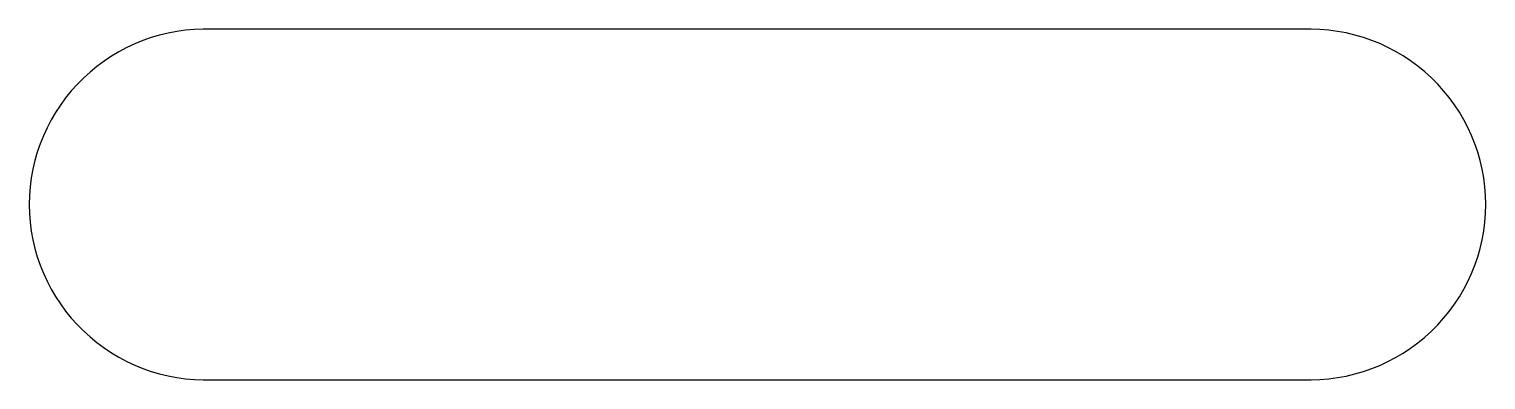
# Model space of a CAD drawing. Extents: x 6445.7 to 6466.5, y 5054.6 to 5059.6.
import ezdxf

# ---------------------------------------------------------------- set-up
doc = ezdxf.new("R2010")
doc.units = 0
doc.layers.get('0').update_dxf_attribs({"linetype": 'CONTINUOUS'})

msp = doc.modelspace()

# ---------------------------------------------------------------- linework, layer by layer
at = {"linetype": 'CONTINUOUS'}
for p, q in [((6463.87, 5059.56), (6448.33, 5059.56)), ((6448.33, 5054.56), (6463.87, 5054.56))]:
    msp.add_line(p, q, dxfattribs=at)
for centre, start, end in [((6448.23, 5057.052), 87.7164, 179.8172), ((6463.98, 5057.052), 0.1732, 92.512), ((6448.23, 5057.068), 180.1828, 272.2836), ((6463.98, 5057.068), 267.488, 359.8268)]:
    msp.add_arc(centre, 2.51, start, end, dxfattribs=at)

doc.saveas('drawing.dxf')
